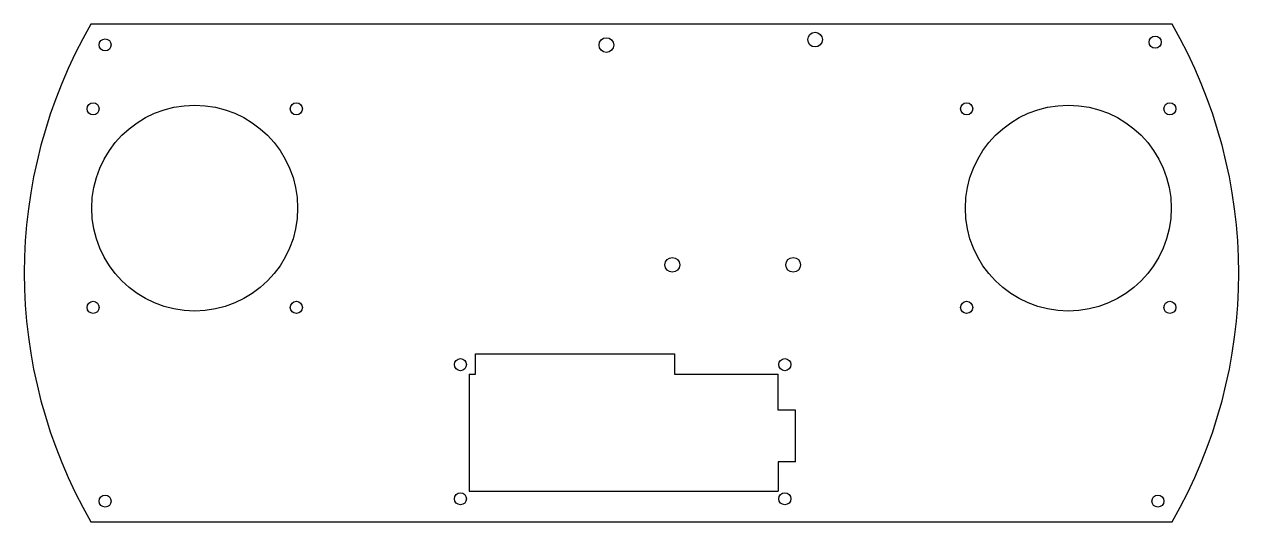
# Model space of a CAD drawing. Extents: x -15 to 265, y 0 to 115.
import ezdxf

# ---------------------------------------------------------------- set-up
doc = ezdxf.new("R2010")
doc.units = 0
doc.layers.add('20', color=7, linetype='CONTINUOUS')

msp = doc.modelspace()

# ---------------------------------------------------------------- linework, layer by layer
at = {"layer": '20'}
for p, q in [((250, 115), (0, 115)), ((88.938, 34.102), (88.938, 38.814)), ((88.938, 38.814), (134.938, 38.814)), ((134.938, 38.814), (134.938, 34.102)), ((87.478, 34.102), (87.478, 7.074)), ((87.478, 34.102), (88.938, 34.102)), ((134.938, 34.102), (158.933, 34.102)), ((158.933, 25.791), (158.933, 34.102)), ((162.938, 25.79), (158.933, 25.79)), ((162.938, 13.814), (162.938, 25.79)), ((162.938, 13.814), (158.928, 13.814)), ((158.928, 13.814), (158.928, 7.074)), ((87.478, 7.074), (158.928, 7.074)), ((0, 0), (250, 0))]:
    msp.add_line(p, q, dxfattribs=at)
for centre, radius in [((167.46, 111.46), 1.702), ((3.27, 110.23), 1.4), ((119.2, 110.19), 1.702), ((246.095, 110.865), 1.4), ((0.5, 95.45), 1.4), ((24, 72.5), 23.8), ((47.5, 95.45), 1.4), ((202.5, 95.45), 1.4), ((226, 72.5), 23.8), ((249.5, 95.45), 1.4), ((134.44, 59.39), 1.702), ((162.38, 59.39), 1.702), ((0.5, 49.55), 1.4), ((47.5, 49.55), 1.4), ((202.5, 49.55), 1.4), ((249.5, 49.55), 1.4), ((85.438, 36.314), 1.4), ((160.438, 36.314), 1.4), ((3.27, 4.77), 1.4), ((85.438, 5.314), 1.4), ((160.438, 5.314), 1.4), ((246.73, 4.77), 1.4)]:
    msp.add_circle(centre, radius, dxfattribs=at)
for centre, start, end in [((99.593, 57.5), 150, 210), ((150.407, 57.5), 330, 30)]:
    msp.add_arc(centre, 115, start, end, dxfattribs=at)

doc.saveas('drawing.dxf')
